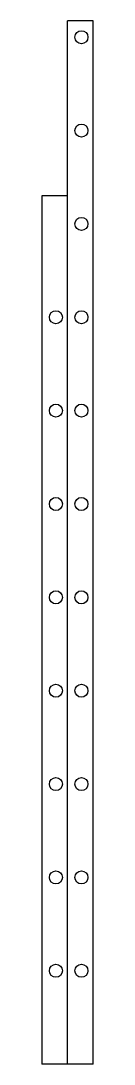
# Model space of a CAD drawing. Extents: x 0 to 11, y 0 to 223.
import ezdxf

# ---------------------------------------------------------------- set-up
doc = ezdxf.new("R2010")
doc.units = 0
doc.header["$MEASUREMENT"] = 0
doc.layers.add('GUIDES', color=98, linetype='CONTINUOUS')

msp = doc.modelspace()

# ---------------------------------------------------------------- linework, layer by layer
at = {"layer": 'GUIDES'}
for p, q in [((11, 223.5), (5.5, 223.5)), ((5.5, 0), (5.5, 223.5)), ((11, 0), (11, 223.5)), ((5.5, 186), (0, 186)), ((0, 186), (0, 175.5)), ((0, 175.5), (0, 0)), ((5.5, 0), (0, 0)), ((11, 0), (5.5, 0))]:
    msp.add_line(p, q, dxfattribs=at)
for centre in [(8.5, 220), (8.5, 200), (8.5, 180), (3, 160), (8.5, 160), (3, 140), (8.5, 140), (3, 120), (8.5, 120), (3, 100), (8.5, 100), (3, 80), (8.5, 80), (3, 60), (8.5, 60), (3, 40), (8.5, 40), (3, 20), (8.5, 20)]:
    msp.add_circle(centre, 1.4, dxfattribs=at)

doc.saveas('drawing.dxf')
